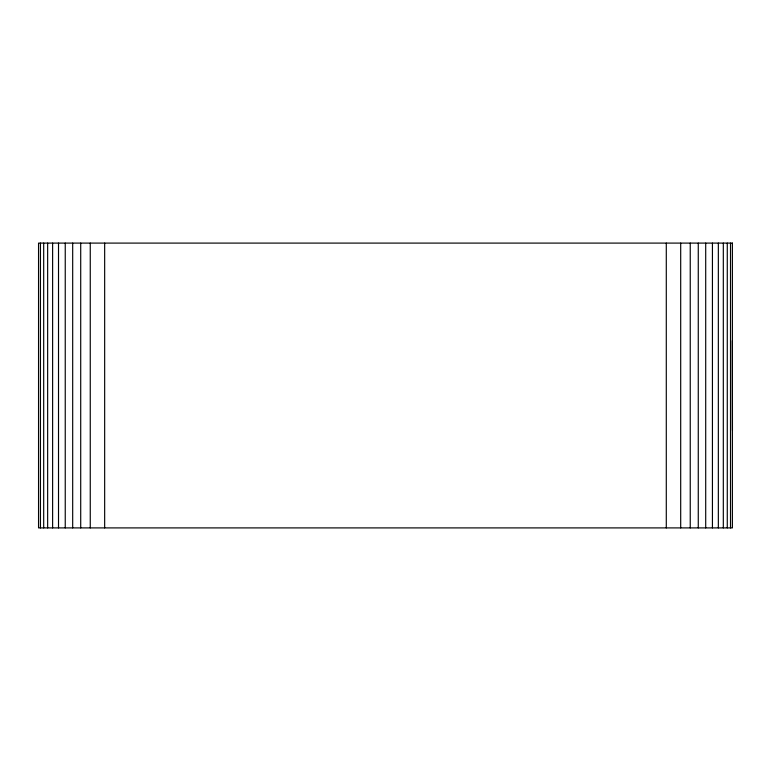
<?xml version="1.0" encoding="UTF-8"?>
<svg xmlns="http://www.w3.org/2000/svg" width="771" height="771" viewBox="0 0 771 771"><rect width="100%" height="100%" fill="white"/><g stroke="black" fill="none" stroke-linecap="round" stroke-linejoin="round"><path stroke-width="1.16" d="M732.363 340.647L732.45 430.353M730.513 243.096L730.513 527.904M727.275 243.096L727.275 527.904M723.314 243.096L723.314 527.904M718.341 243.096L718.341 527.904M712.433 243.096L712.433 527.904M705.706 243.096L705.706 527.904M698.266 243.096L698.266 527.904M690.238 243.096L690.238 527.904M680.697 243.096L680.697 527.904M666.289 243.096L666.289 527.904M104.663 243.096L104.663 527.904M90.255 243.096L90.255 527.904M80.714 243.096L80.714 527.904M72.686 243.096L72.686 527.904M65.246 243.096L65.246 527.904M58.519 243.096L58.519 527.904M52.621 243.096L52.621 527.904M47.648 243.096L47.648 527.904M43.687 243.096L43.687 527.904M40.449 243.096L40.449 527.904M732.402 243.096L38.55 243.096L38.55 527.904L732.402 527.904L732.402 243.096"/></g></svg>
